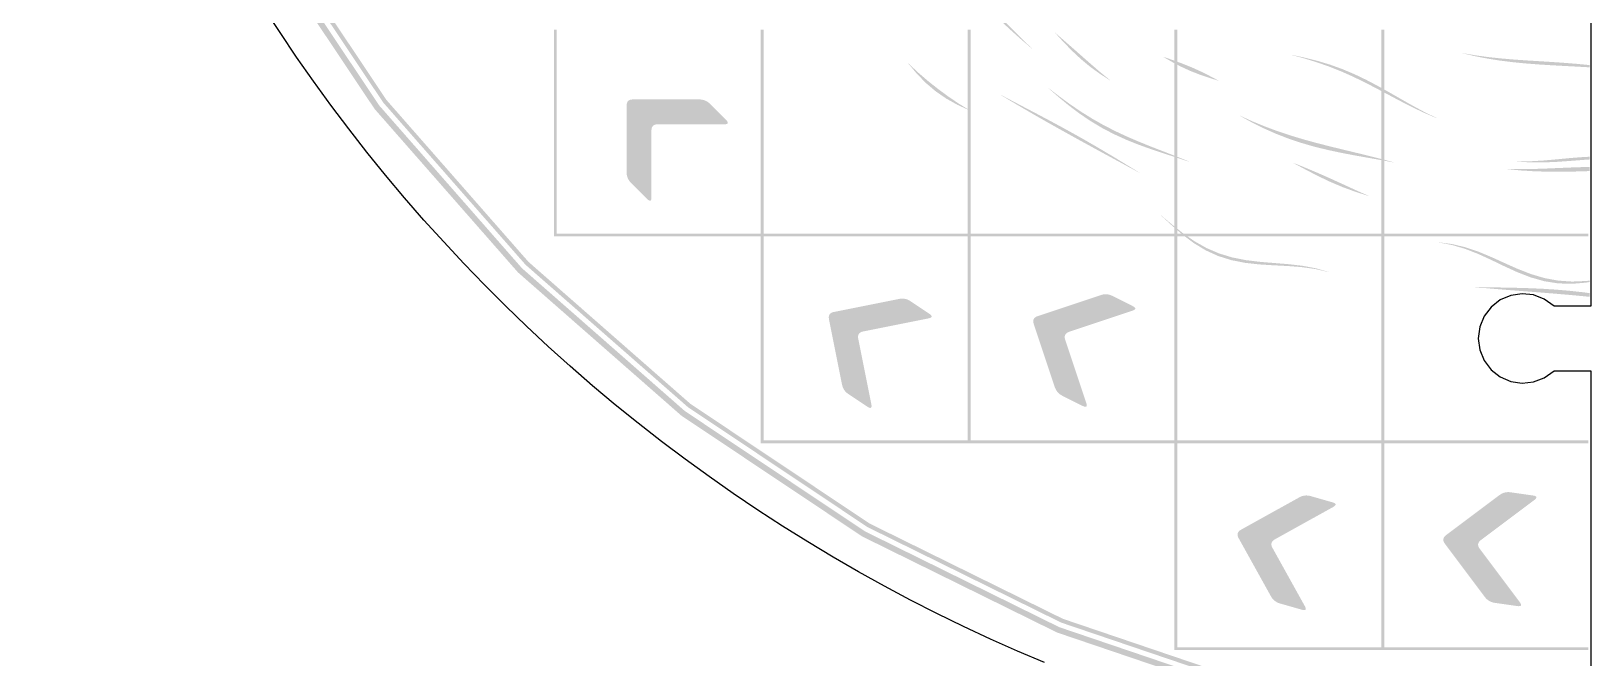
# Model space of a CAD drawing. Header units: millimetres. Extents: x 6 to 591, y 62 to 394.
# Drawn here: x 219.4 to 407.9, y 179.4 to 255.1 of the extents above; entities that cross this region are included whole.
import ezdxf

# ---------------------------------------------------------------- set-up
doc = ezdxf.new("R2010")
doc.units = ezdxf.units.MM
doc.layers.add('CUT', color=1, linetype='Continuous')
doc.layers.add('RASTER', color=7, linetype='Continuous')

msp = doc.modelspace()

# ---------------------------------------------------------------- hatches: boundary and pattern name
at = {"layer": 'RASTER'}
h = msp.add_hatch(color=7, dxfattribs=at)
h.paths.add_polyline_path([(407.769, 167.977), (394.054, 168.876), (368.287, 174.001), (343.41, 182.446), (319.848, 194.065), (298.004, 208.661), (278.252, 225.983), (260.93, 245.735), (246.335, 267.579), (234.715, 291.141), (226.27, 316.018), (221.145, 341.785), (219.427, 368), (220.246, 380.5), (407.769, 380.5)])
h.paths.add_polyline_path([(220.946, 380.5), (220.127, 368), (221.839, 341.876), (226.947, 316.199), (235.362, 291.409), (246.941, 267.929), (261.486, 246.161), (278.747, 226.478), (298.43, 209.216), (320.198, 194.672), (343.678, 183.093), (368.469, 174.677), (394.145, 169.57), (407.769, 168.677), (407.769, 380.5)])
h = msp.add_hatch(color=7, dxfattribs=at)
h.paths.add_polyline_path([(407.769, 169.277), (394.224, 170.165), (368.624, 175.257), (343.908, 183.647), (320.498, 195.191), (298.796, 209.692), (279.171, 226.902), (261.962, 246.526), (247.46, 268.229), (235.916, 291.638), (227.526, 316.355), (222.434, 341.954), (220.727, 368), (221.546, 380.5), (407.769, 380.5)])
h.paths.add_polyline_path([(222.046, 380.5), (221.227, 368), (222.93, 342.02), (228.009, 316.484), (236.378, 291.83), (247.894, 268.479), (262.358, 246.831), (279.525, 227.256), (299.1, 210.089), (320.748, 195.624), (344.099, 184.109), (368.753, 175.74), (394.289, 170.66), (407.769, 169.777), (407.769, 380.5)])
for points in [[(340.369, 253.027), (339.136, 254.077), (337.93, 255.158), (336.74, 256.257), (335.558, 257.358), (334.373, 258.449), (333.175, 259.521), (331.959, 260.566), (330.721, 261.584), (329.459, 262.576), (328.178, 263.548), (326.883, 264.508), (325.583, 265.469), (324.29, 266.443), (324.304, 266.458), (325.661, 265.554), (327.019, 264.66), (328.364, 263.759), (329.685, 262.838), (330.972, 261.883), (332.221, 260.885), (333.434, 259.842), (334.613, 258.756), (335.768, 257.632), (336.909, 256.483), (338.05, 255.323), (339.203, 254.171), (340.381, 253.043)], [(282.594, 255.325), (282.944, 255.325), (282.944, 230.675), (282.594, 230.675)], [(307.594, 255.325), (307.944, 255.325), (307.944, 230.675), (307.594, 230.675)], [(332.594, 255.325), (332.944, 255.325), (332.944, 230.675), (332.594, 230.675)], [(349.816, 249.19), (348.589, 249.977), (347.408, 250.836), (346.279, 251.772), (345.201, 252.78), (344.167, 253.844), (343.163, 254.94), (343.174, 254.957), (344.269, 253.998), (345.367, 253.036), (346.466, 252.067), (347.569, 251.095), (348.685, 250.135), (349.826, 249.207)], [(357.594, 255.325), (357.944, 255.325), (357.944, 230.675), (357.594, 230.675)], [(382.594, 255.325), (382.944, 255.325), (382.944, 230.675), (382.594, 230.675)], [(332.792, 245.581), (331.36, 246.243), (329.995, 247.006), (328.716, 247.888), (327.532, 248.896), (326.441, 250.017), (325.428, 251.228), (325.441, 251.244), (326.571, 250.18), (327.745, 249.169), (328.957, 248.204), (330.203, 247.284), (331.483, 246.412), (332.804, 245.597)], [(362.885, 249.16), (361.727, 249.522), (360.581, 249.914), (359.458, 250.358), (358.364, 250.862), (357.3, 251.423), (356.256, 252.021), (356.265, 252.039), (357.415, 251.637), (358.554, 251.221), (359.671, 250.771), (360.764, 250.276), (361.835, 249.739), (362.894, 249.178)], [(389.291, 244.614), (387.806, 245.249), (386.343, 245.947), (384.901, 246.686), (383.472, 247.445), (382.05, 248.201), (380.629, 248.935), (379.201, 249.63), (377.759, 250.273), (376.297, 250.855), (374.813, 251.377), (373.304, 251.841), (371.771, 252.257), (371.779, 252.276), (373.344, 251.94), (374.881, 251.552), (376.388, 251.096), (377.864, 250.565), (379.314, 249.955), (380.741, 249.273), (382.155, 248.529), (383.562, 247.742), (384.972, 246.933), (386.394, 246.127), (387.833, 245.352), (389.296, 244.634)], [(407.769, 250.77), (407.765, 250.77), (406.228, 250.857), (404.688, 250.939), (403.145, 251.023), (401.6, 251.12), (400.055, 251.238), (398.512, 251.389), (396.974, 251.581), (395.443, 251.821), (393.923, 252.116), (392.415, 252.468), (392.419, 252.488), (393.947, 252.224), (395.484, 252.013), (397.028, 251.847), (398.573, 251.716), (400.119, 251.608), (401.663, 251.512), (403.202, 251.417), (404.737, 251.311), (406.267, 251.187), (407.769, 251.043)], [(353.328, 238.036), (351.925, 238.8), (350.521, 239.562), (349.118, 240.324), (347.716, 241.089), (346.314, 241.856), (344.915, 242.629), (343.518, 243.408), (342.123, 244.195), (340.733, 244.99), (339.346, 245.794), (337.962, 246.608), (336.583, 247.431), (336.595, 247.448), (338.021, 246.694), (339.446, 245.946), (340.868, 245.2), (342.284, 244.45), (343.693, 243.692), (345.092, 242.924), (346.483, 242.144), (347.865, 241.35), (349.24, 240.542), (350.608, 239.722), (351.973, 238.892), (353.337, 238.054)], [(359.402, 239.351), (357.87, 239.855), (356.33, 240.354), (354.791, 240.868), (353.265, 241.417), (351.761, 242.019), (350.291, 242.688), (348.861, 243.434), (347.477, 244.261), (346.14, 245.166), (344.849, 246.141), (343.597, 247.171), (342.375, 248.241), (342.386, 248.258), (343.66, 247.271), (344.959, 246.319), (346.289, 245.413), (347.654, 244.562), (349.053, 243.77), (350.486, 243.037), (351.946, 242.359), (353.428, 241.725), (354.923, 241.125), (356.424, 240.542), (357.921, 239.961), (359.41, 239.369)], [(294.385, 235.088), (294.377, 234.92), (294.352, 234.793), (294.311, 234.705), (294.253, 234.658), (294.178, 234.651), (294.087, 234.683), (293.979, 234.756), (293.855, 234.868), (291.91, 236.813), (291.786, 236.949), (291.678, 237.092), (291.587, 237.241), (291.513, 237.398), (291.455, 237.562), (291.413, 237.732), (291.388, 237.909), (291.38, 238.093), (291.38, 246.139), (291.392, 246.315), (291.427, 246.467), (291.486, 246.596), (291.568, 246.702), (291.673, 246.784), (291.802, 246.842), (291.954, 246.877), (292.13, 246.889), (300.176, 246.889), (300.36, 246.881), (300.537, 246.856), (300.708, 246.815), (300.871, 246.757), (301.028, 246.682), (301.178, 246.591), (301.32, 246.483), (301.456, 246.359), (303.401, 244.414), (303.514, 244.29), (303.586, 244.182), (303.619, 244.091), (303.611, 244.016), (303.564, 243.958), (303.476, 243.917), (303.349, 243.892), (303.181, 243.884), (295.135, 243.884), (294.96, 243.872), (294.807, 243.837), (294.678, 243.778), (294.573, 243.696), (294.491, 243.591), (294.432, 243.462), (294.397, 243.31), (294.385, 243.134)], [(384.054, 239.286), (382.463, 239.576), (380.865, 239.857), (379.264, 240.145), (377.664, 240.452), (376.07, 240.794), (374.489, 241.184), (372.925, 241.633), (371.385, 242.149), (369.87, 242.736), (368.385, 243.394), (366.93, 244.12), (365.504, 244.906), (365.513, 244.925), (366.987, 244.253), (368.485, 243.635), (370.005, 243.07), (371.543, 242.556), (373.095, 242.087), (374.659, 241.655), (376.229, 241.252), (377.802, 240.866), (379.374, 240.487), (380.941, 240.106), (382.504, 239.714), (384.059, 239.305)], [(407.769, 239.631), (407.053, 239.584), (405.439, 239.459), (403.82, 239.345), (402.199, 239.275), (400.582, 239.279), (398.975, 239.381), (398.978, 239.401), (400.602, 239.413), (402.232, 239.51), (403.86, 239.655), (405.48, 239.809), (407.089, 239.935), (407.769, 239.962)], [(381.027, 235.228), (379.459, 235.726), (377.915, 236.293), (376.397, 236.936), (374.906, 237.647), (373.438, 238.409), (371.983, 239.192), (371.99, 239.211), (373.506, 238.597), (375.015, 237.96), (376.517, 237.296), (378.016, 236.609), (379.518, 235.917), (381.032, 235.247)], [(407.769, 238.23), (407.579, 238.223), (405.96, 238.174), (404.338, 238.148), (402.715, 238.155), (401.093, 238.204), (399.474, 238.303), (397.861, 238.459), (397.865, 238.478), (399.5, 238.461), (401.135, 238.489), (402.768, 238.546), (404.395, 238.616), (406.016, 238.682), (407.629, 238.731), (407.769, 238.733)], [(376.226, 226.018), (374.623, 226.388), (372.971, 226.621), (371.278, 226.753), (369.558, 226.841), (367.834, 226.947), (366.129, 227.136), (364.469, 227.462), (362.873, 227.964), (361.354, 228.656), (359.916, 229.531), (358.552, 230.558), (357.244, 231.687), (355.968, 232.857), (355.976, 232.875), (357.286, 231.776), (358.623, 230.716), (360.012, 229.749), (361.467, 228.924), (362.997, 228.267), (364.597, 227.784), (366.253, 227.46), (367.948, 227.254), (369.656, 227.114), (371.356, 226.978), (373.026, 226.785), (374.654, 226.482), (376.231, 226.037)], [(282.594, 230.675), (307.944, 230.675), (307.944, 230.325), (282.594, 230.325)], [(307.594, 230.675), (332.944, 230.675), (332.944, 230.325), (307.594, 230.325)], [(307.594, 230.325), (307.944, 230.325), (307.944, 205.675), (307.594, 205.675)], [(332.594, 230.675), (357.944, 230.675), (357.944, 230.325), (332.594, 230.325)], [(332.594, 230.325), (332.944, 230.325), (332.944, 205.675), (332.594, 205.675)], [(357.594, 230.675), (382.944, 230.675), (382.944, 230.325), (357.594, 230.325)], [(357.594, 230.325), (357.944, 230.325), (357.944, 205.675), (357.594, 205.675)], [(382.594, 230.675), (407.594, 230.675), (407.594, 230.325), (382.594, 230.325)], [(382.594, 230.325), (382.944, 230.325), (382.944, 205.675), (382.594, 205.675)], [(407.769, 224.822), (407.327, 224.745), (405.622, 224.602), (403.932, 224.655), (402.265, 224.92), (400.627, 225.385), (399.019, 226.01), (397.436, 226.736), (395.869, 227.493), (394.306, 228.209), (392.733, 228.823), (391.137, 229.293), (389.509, 229.605), (389.513, 229.624), (391.16, 229.402), (392.771, 229.016), (394.356, 228.476), (395.926, 227.821), (397.496, 227.107), (399.078, 226.403), (400.682, 225.779), (402.312, 225.293), (403.97, 224.986), (405.65, 224.873), (407.345, 224.941), (407.769, 224.994)], [(320.954, 210.068), (320.979, 209.902), (320.98, 209.772), (320.956, 209.679), (320.909, 209.621), (320.837, 209.599), (320.741, 209.613), (320.621, 209.663), (320.477, 209.749), (318.189, 211.274), (318.041, 211.383), (317.907, 211.502), (317.788, 211.631), (317.684, 211.77), (317.595, 211.919), (317.521, 212.078), (317.462, 212.247), (317.418, 212.426), (315.84, 220.315), (315.817, 220.49), (315.822, 220.646), (315.854, 220.784), (315.914, 220.904), (316.001, 221.005), (316.116, 221.088), (316.258, 221.152), (316.428, 221.198), (324.318, 222.776), (324.5, 222.804), (324.679, 222.814), (324.854, 222.807), (325.026, 222.782), (325.194, 222.74), (325.359, 222.68), (325.52, 222.602), (325.678, 222.507), (327.966, 220.982), (328.1, 220.882), (328.193, 220.79), (328.243, 220.707), (328.25, 220.633), (328.215, 220.567), (328.137, 220.509), (328.017, 220.459), (327.854, 220.418), (319.965, 218.84), (319.795, 218.794), (319.652, 218.73), (319.537, 218.647), (319.45, 218.546), (319.39, 218.427), (319.358, 218.289), (319.353, 218.133), (319.376, 217.958)], [(346.933, 210.214), (346.978, 210.053), (346.995, 209.924), (346.983, 209.828), (346.943, 209.765), (346.875, 209.734), (346.778, 209.736), (346.653, 209.771), (346.499, 209.838), (344.039, 211.068), (343.878, 211.158), (343.731, 211.259), (343.597, 211.373), (343.477, 211.498), (343.37, 211.634), (343.277, 211.783), (343.197, 211.943), (343.131, 212.115), (340.587, 219.748), (340.543, 219.919), (340.528, 220.074), (340.543, 220.215), (340.587, 220.341), (340.661, 220.452), (340.765, 220.549), (340.898, 220.63), (341.061, 220.697), (348.694, 223.241), (348.872, 223.292), (349.048, 223.324), (349.222, 223.339), (349.396, 223.335), (349.568, 223.314), (349.739, 223.275), (349.908, 223.218), (350.077, 223.143), (352.536, 221.913), (352.683, 221.831), (352.785, 221.752), (352.845, 221.675), (352.862, 221.602), (352.835, 221.532), (352.765, 221.465), (352.652, 221.401), (352.496, 221.341), (344.863, 218.796), (344.7, 218.729), (344.566, 218.648), (344.462, 218.552), (344.388, 218.44), (344.344, 218.314), (344.329, 218.174), (344.344, 218.018), (344.388, 217.848)], [(407.769, 223.029), (406.916, 223.114), (405.302, 223.262), (403.687, 223.401), (402.069, 223.533), (400.449, 223.659), (398.827, 223.783), (397.202, 223.911), (395.576, 224.047), (393.949, 224.195), (393.953, 224.215), (395.599, 224.18), (397.241, 224.152), (398.877, 224.119), (400.506, 224.071), (402.128, 223.999), (403.743, 223.896), (405.353, 223.757), (406.96, 223.582), (407.769, 223.474)], [(307.594, 205.675), (332.944, 205.675), (332.944, 205.325), (307.594, 205.325)], [(332.594, 205.675), (357.944, 205.675), (357.944, 205.325), (332.594, 205.325)], [(357.594, 205.675), (382.944, 205.675), (382.944, 205.325), (357.594, 205.325)], [(382.594, 205.675), (407.594, 205.675), (407.594, 205.325), (382.594, 205.325)], [(357.594, 205.325), (357.944, 205.325), (357.944, 180.675), (357.594, 180.675)], [(382.594, 205.325), (382.944, 205.325), (382.944, 180.675), (382.594, 180.675)], [(373.339, 185.654), (373.413, 185.504), (373.453, 185.38), (373.46, 185.284), (373.432, 185.214), (373.37, 185.171), (373.275, 185.156), (373.145, 185.167), (372.982, 185.205), (370.338, 185.96), (370.163, 186.019), (370, 186.091), (369.847, 186.178), (369.706, 186.279), (369.576, 186.393), (369.457, 186.522), (369.349, 186.665), (369.253, 186.822), (365.345, 193.855), (365.27, 194.015), (365.227, 194.165), (365.215, 194.306), (365.236, 194.438), (365.288, 194.561), (365.372, 194.675), (365.489, 194.78), (365.636, 194.875), (372.67, 198.783), (372.835, 198.865), (373.002, 198.929), (373.171, 198.976), (373.342, 199.004), (373.515, 199.015), (373.69, 199.008), (373.867, 198.983), (374.047, 198.941), (376.691, 198.185), (376.85, 198.131), (376.965, 198.072), (377.038, 198.009), (377.068, 197.94), (377.054, 197.866), (376.998, 197.787), (376.899, 197.704), (376.756, 197.615), (369.723, 193.708), (369.575, 193.612), (369.459, 193.507), (369.375, 193.393), (369.322, 193.271), (369.302, 193.139), (369.313, 192.997), (369.356, 192.847), (369.432, 192.688)], [(399.309, 186.14), (399.403, 186.001), (399.46, 185.884), (399.479, 185.789), (399.461, 185.717), (399.406, 185.666), (399.314, 185.637), (399.184, 185.631), (399.017, 185.646), (396.295, 186.035), (396.114, 186.069), (395.942, 186.119), (395.779, 186.184), (395.625, 186.265), (395.481, 186.361), (395.345, 186.472), (395.219, 186.599), (395.102, 186.741), (390.275, 193.178), (390.178, 193.325), (390.115, 193.468), (390.085, 193.607), (390.087, 193.74), (390.122, 193.869), (390.19, 193.993), (390.291, 194.113), (390.425, 194.228), (396.861, 199.055), (397.014, 199.159), (397.17, 199.246), (397.331, 199.315), (397.497, 199.366), (397.667, 199.401), (397.841, 199.418), (398.02, 199.417), (398.204, 199.399), (400.926, 199.01), (401.091, 198.979), (401.213, 198.936), (401.294, 198.882), (401.333, 198.818), (401.33, 198.743), (401.285, 198.658), (401.198, 198.561), (401.069, 198.454), (394.632, 193.627), (394.498, 193.512), (394.397, 193.392), (394.329, 193.268), (394.294, 193.139), (394.292, 193.006), (394.322, 192.867), (394.386, 192.724), (394.482, 192.577)], [(357.594, 180.675), (382.944, 180.675), (382.944, 180.325), (357.594, 180.325)], [(382.594, 180.675), (407.594, 180.675), (407.594, 180.325), (382.594, 180.325)]]:
    msp.add_hatch(color=7, dxfattribs=at).paths.add_polyline_path(points)

# ---------------------------------------------------------------- linework, layer by layer
at = {"layer": 'CUT'}
for points in [[(407.907, 263.863), (407.907, 221.913), (403.47, 221.913), (402.288, 222.763), (400.987, 223.261), (399.602, 223.41), (398.224, 223.201), (396.946, 222.647), (395.852, 221.785), (395.013, 220.672), (394.487, 219.382), (394.308, 218), (394.487, 216.618), (395.013, 215.328), (395.852, 214.215), (396.946, 213.353), (398.224, 212.799), (399.602, 212.59), (400.987, 212.739), (402.288, 213.237), (403.47, 214.087), (407.907, 214.087), (407.907, 163.592)], [(341.897, 178.811), (338.607, 180.207), (335.342, 181.661), (332.103, 183.172), (328.891, 184.739), (325.706, 186.361), (322.551, 188.039), (319.425, 189.772), (316.33, 191.559), (313.266, 193.4), (310.235, 195.294), (307.238, 197.241), (304.275, 199.239), (301.347, 201.29), (298.456, 203.39), (295.602, 205.541), (292.785, 207.742), (290.008, 209.991), (287.27, 212.289), (284.573, 214.634), (281.917, 217.025), (279.303, 219.463), (276.732, 221.946), (274.205, 224.473), (271.722, 227.044), (269.285, 229.658), (266.894, 232.314), (264.549, 235.011), (262.252, 237.749), (260.003, 240.527), (257.802, 243.343), (255.651, 246.198), (253.551, 249.089), (251.501, 252.017), (249.502, 254.98), (247.556, 257.978)]]:
    msp.add_lwpolyline(points, dxfattribs=at)

doc.saveas('drawing.dxf')
